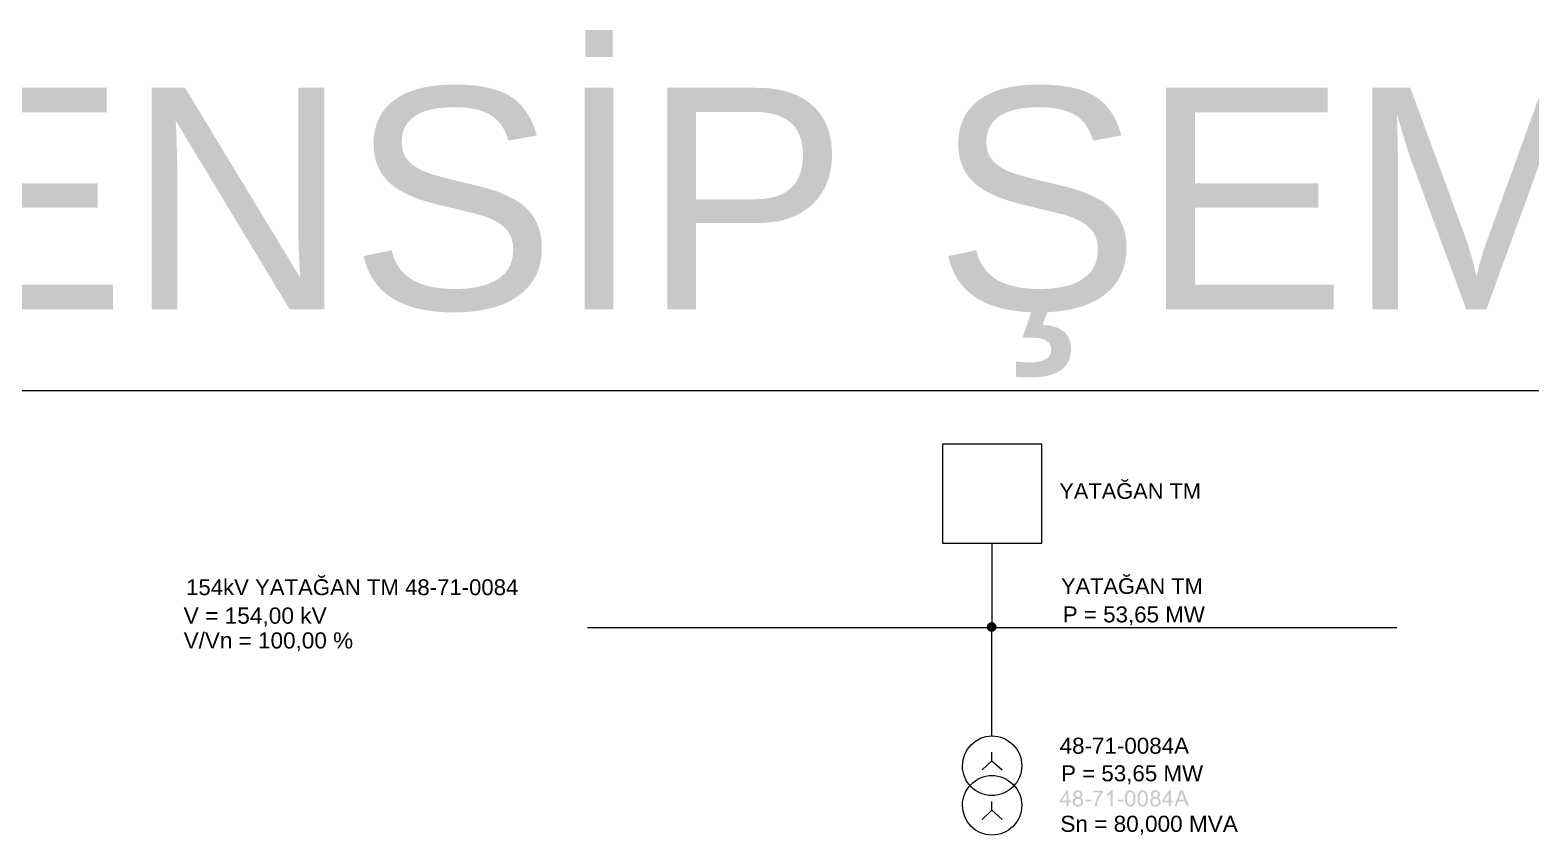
# Model space of a CAD drawing. Header units: millimetres. Extents: x 5 to 459, y 10 to 307.
# Drawn here: x 345.5 to 416.3, y 266.1 to 304 of the extents above; entities that cross this region are included whole.
import ezdxf

# ---------------------------------------------------------------- set-up
doc = ezdxf.new("R2010")
doc.units = ezdxf.units.MM
doc.header["$MEASUREMENT"] = 0
doc.layers.get('0').update_dxf_attribs({"linetype": 'CONTINUOUS'})
doc.layers.add('PDF_Text', color=7, linetype='CONTINUOUS')
doc.styles.add('Arial$001', font='arial.ttf', dxfattribs={"height": 0.8937})
doc.styles.add('PDF Arial', font='arial.ttf')

msp = doc.modelspace()

# ---------------------------------------------------------------- hatches: boundary and pattern name
h = msp.add_hatch(color=5)
edge = h.paths.add_edge_path()
edge.add_spline(control_points=[(391.037, 275.866), (391.037, 275.965), (390.938, 276.064), (390.839, 276.064), (390.839, 276.064), (390.739, 276.064), (390.64, 275.965), (390.64, 275.866), (390.64, 275.866), (390.64, 275.767), (390.739, 275.684), (390.839, 275.684), (390.839, 275.684), (390.938, 275.684), (391.037, 275.767), (391.037, 275.866)], knot_values=[0, 0, 0, 0, 0.0625, 0.0625, 0.0625, 0.0625, 0.125, 0.125, 0.125, 0.125, 0.1875, 0.1875, 0.1875, 0.1875, 1, 1, 1, 1], degree=3, periodic=0)
h = msp.add_hatch(color=5)
edge = h.paths.add_edge_path()
edge.add_spline(control_points=[(391.037, 275.866), (391.037, 275.965), (390.938, 276.064), (390.839, 276.064), (390.839, 276.064), (390.739, 276.064), (390.64, 275.965), (390.64, 275.866), (390.64, 275.866), (390.64, 275.767), (390.739, 275.684), (390.839, 275.684), (390.839, 275.684), (390.938, 275.684), (391.037, 275.767), (391.037, 275.866)], knot_values=[0, 0, 0, 0, 0.0625, 0.0625, 0.0625, 0.0625, 0.125, 0.125, 0.125, 0.125, 0.1875, 0.1875, 0.1875, 0.1875, 1, 1, 1, 1], degree=3, periodic=0)
h = msp.add_hatch(color=5)
h.paths.add_polyline_path([(394.379, 267.412), (394.379, 267.594), (394.048, 267.594), (394.048, 267.676), (394.396, 268.173), (394.462, 268.173), (394.462, 267.676), (394.561, 267.676), (394.561, 267.594), (394.462, 267.594), (394.462, 267.412)])
h.paths.add_polyline_path([(394.379, 267.676), (394.379, 268.024), (394.131, 267.676), (394.379, 267.676), (394.131, 267.676)])
edge = h.paths.add_edge_path()
edge.add_spline(control_points=[(394.809, 267.825), (394.76, 267.842), (394.743, 267.858), (394.727, 267.875), (394.727, 267.875), (394.694, 267.908), (394.694, 267.941), (394.694, 267.974), (394.694, 267.974), (394.694, 268.024), (394.71, 268.073), (394.76, 268.106), (394.76, 268.106), (394.793, 268.156), (394.843, 268.173), (394.909, 268.173), (394.909, 268.173), (394.975, 268.173), (395.025, 268.156), (395.074, 268.106), (395.074, 268.106), (395.107, 268.073), (395.124, 268.024), (395.124, 267.974), (395.124, 267.974), (395.124, 267.941), (395.124, 267.908), (395.107, 267.875), (395.107, 267.875), (395.074, 267.858), (395.058, 267.842), (395.025, 267.825), (395.025, 267.825), (395.058, 267.809), (395.091, 267.776), (395.124, 267.742), (395.124, 267.742), (395.14, 267.709), (395.157, 267.676), (395.157, 267.627), (395.157, 267.627), (395.157, 267.56), (395.14, 267.511), (395.091, 267.461), (395.091, 267.461), (395.041, 267.428), (394.991, 267.395), (394.909, 267.395), (394.909, 267.395), (394.843, 267.395), (394.776, 267.428), (394.727, 267.461), (394.727, 267.461), (394.677, 267.511), (394.661, 267.56), (394.661, 267.627), (394.661, 267.627), (394.661, 267.676), (394.677, 267.726), (394.694, 267.759), (394.694, 267.759), (394.727, 267.792), (394.76, 267.809), (394.809, 267.825)], knot_values=[0, 0, 0, 0, 0.015625, 0.015625, 0.015625, 0.015625, 0.03125, 0.03125, 0.03125, 0.03125, 0.046875, 0.046875, 0.046875, 0.046875, 0.0625, 0.0625, 0.0625, 0.0625, 0.078125, 0.078125, 0.078125, 0.078125, 0.09375, 0.09375, 0.09375, 0.09375, 0.109375, 0.109375, 0.109375, 0.109375, 0.125, 0.125, 0.125, 0.125, 0.140625, 0.140625, 0.140625, 0.140625, 0.15625, 0.15625, 0.15625, 0.15625, 0.171875, 0.171875, 0.171875, 0.171875, 0.1875, 0.1875, 0.1875, 0.1875, 0.203125, 0.203125, 0.203125, 0.203125, 0.21875, 0.21875, 0.21875, 0.21875, 0.234375, 0.234375, 0.234375, 0.234375, 1, 1, 1, 1], degree=3, periodic=0)
edge = h.paths.add_edge_path()
edge.add_spline(control_points=[(394.793, 267.974), (394.793, 267.941), (394.793, 267.908), (394.826, 267.891), (394.826, 267.891), (394.843, 267.875), (394.876, 267.858), (394.909, 267.858), (394.909, 267.858), (394.942, 267.858), (394.975, 267.875), (394.991, 267.891), (394.991, 267.891), (395.025, 267.908), (395.025, 267.941), (395.025, 267.974), (395.025, 267.974), (395.025, 268.007), (395.025, 268.04), (394.991, 268.057), (394.991, 268.057), (394.975, 268.073), (394.942, 268.09), (394.909, 268.09), (394.909, 268.09), (394.876, 268.09), (394.843, 268.073), (394.826, 268.057), (394.826, 268.057), (394.793, 268.04), (394.793, 268.007), (394.793, 267.974)], knot_values=[0, 0, 0, 0, 0.03125, 0.03125, 0.03125, 0.03125, 0.0625, 0.0625, 0.0625, 0.0625, 0.09375, 0.09375, 0.09375, 0.09375, 0.125, 0.125, 0.125, 0.125, 0.15625, 0.15625, 0.15625, 0.15625, 0.1875, 0.1875, 0.1875, 0.1875, 0.21875, 0.21875, 0.21875, 0.21875, 1, 1, 1, 1], degree=3, periodic=0)
edge = h.paths.add_edge_path()
edge.add_spline(control_points=[(394.76, 267.627), (394.76, 267.61), (394.76, 267.577), (394.776, 267.56), (394.776, 267.56), (394.793, 267.527), (394.809, 267.511), (394.826, 267.494), (394.826, 267.494), (394.859, 267.478), (394.876, 267.478), (394.909, 267.478), (394.909, 267.478), (394.958, 267.478), (394.991, 267.494), (395.025, 267.511), (395.025, 267.511), (395.058, 267.544), (395.058, 267.577), (395.058, 267.627), (395.058, 267.627), (395.058, 267.676), (395.041, 267.709), (395.025, 267.742), (395.025, 267.742), (394.991, 267.759), (394.958, 267.776), (394.909, 267.776), (394.909, 267.776), (394.859, 267.776), (394.826, 267.759), (394.793, 267.742), (394.793, 267.742), (394.776, 267.709), (394.76, 267.676), (394.76, 267.627)], knot_values=[0, 0, 0, 0, 0.027778, 0.027778, 0.027778, 0.027778, 0.055556, 0.055556, 0.055556, 0.055556, 0.083333, 0.083333, 0.083333, 0.083333, 0.111111, 0.111111, 0.111111, 0.111111, 0.138889, 0.138889, 0.138889, 0.138889, 0.166667, 0.166667, 0.166667, 0.166667, 0.194444, 0.194444, 0.194444, 0.194444, 0.222222, 0.222222, 0.222222, 0.222222, 1, 1, 1, 1], degree=3, periodic=0)
h.paths.add_polyline_path([(395.256, 267.643), (395.256, 267.726), (395.537, 267.726), (395.537, 267.643), (395.256, 267.643), (395.537, 267.643)])
h.paths.add_polyline_path([(395.604, 268.073), (395.604, 268.156), (396.1, 268.156), (396.1, 268.09), (396.1, 268.09), (396.094, 268.084), (396.088, 268.077), (396.081, 268.07), (396.075, 268.062), (396.069, 268.055), (396.063, 268.047), (396.056, 268.039), (396.05, 268.03), (396.044, 268.022), (396.038, 268.013), (396.032, 268.004), (396.025, 267.995), (396.019, 267.985), (396.013, 267.976), (396.007, 267.966), (396.001, 267.956), (395.994, 267.946), (395.988, 267.936), (395.982, 267.926), (395.976, 267.916), (395.97, 267.906), (395.963, 267.895), (395.957, 267.885), (395.951, 267.875), (395.951, 267.875), (395.945, 267.864), (395.939, 267.854), (395.933, 267.844), (395.928, 267.833), (395.922, 267.823), (395.917, 267.813), (395.911, 267.802), (395.906, 267.792), (395.901, 267.782), (395.896, 267.771), (395.892, 267.761), (395.887, 267.751), (395.882, 267.74), (395.878, 267.73), (395.873, 267.72), (395.869, 267.709), (395.865, 267.699), (395.86, 267.689), (395.856, 267.678), (395.852, 267.668), (395.848, 267.658), (395.843, 267.647), (395.839, 267.637), (395.835, 267.627), (395.833, 267.618), (395.831, 267.61), (395.83, 267.602), (395.828, 267.593), (395.827, 267.585), (395.825, 267.577), (395.824, 267.568), (395.823, 267.56), (395.822, 267.551), (395.821, 267.543), (395.82, 267.534), (395.819, 267.525), (395.818, 267.516), (395.817, 267.508), (395.815, 267.499), (395.814, 267.489), (395.813, 267.48), (395.812, 267.471), (395.811, 267.461), (395.809, 267.452), (395.808, 267.442), (395.806, 267.432), (395.804, 267.422), (395.802, 267.412), (395.703, 267.412), (395.703, 267.412), (395.705, 267.42), (395.707, 267.428), (395.708, 267.436), (395.71, 267.445), (395.711, 267.453), (395.713, 267.461), (395.714, 267.47), (395.716, 267.478), (395.717, 267.487), (395.719, 267.495), (395.72, 267.504), (395.721, 267.513), (395.723, 267.522), (395.725, 267.531), (395.727, 267.54), (395.729, 267.549), (395.731, 267.558), (395.733, 267.567), (395.736, 267.577), (395.738, 267.587), (395.742, 267.596), (395.745, 267.606), (395.749, 267.616), (395.752, 267.627), (395.752, 267.627), (395.755, 267.637), (395.757, 267.647), (395.759, 267.658), (395.762, 267.668), (395.765, 267.678), (395.768, 267.689), (395.771, 267.699), (395.774, 267.709), (395.777, 267.72), (395.781, 267.73), (395.784, 267.74), (395.788, 267.751), (395.791, 267.761), (395.795, 267.771), (395.799, 267.782), (395.803, 267.792), (395.807, 267.802), (395.811, 267.813), (395.815, 267.823), (395.819, 267.833), (395.823, 267.844), (395.827, 267.854), (395.831, 267.864), (395.835, 267.875), (395.841, 267.883), (395.848, 267.891), (395.854, 267.9), (395.86, 267.908), (395.866, 267.916), (395.872, 267.924), (395.878, 267.933), (395.884, 267.941), (395.89, 267.949), (395.896, 267.958), (395.902, 267.966), (395.908, 267.974), (395.913, 267.982), (395.919, 267.991), (395.924, 267.999), (395.93, 268.007), (395.935, 268.015), (395.94, 268.024), (395.945, 268.032), (395.95, 268.04), (395.954, 268.049), (395.959, 268.057), (395.963, 268.065), (395.968, 268.073), (395.604, 268.073), (395.968, 268.073)])
h.paths.add_polyline_path([(396.547, 267.412), (396.447, 267.412), (396.447, 268.007), (396.447, 268.007), (396.445, 268.003), (396.443, 267.999), (396.44, 267.996), (396.438, 267.992), (396.435, 267.989), (396.432, 267.985), (396.429, 267.982), (396.426, 267.979), (396.423, 267.976), (396.419, 267.973), (396.416, 267.971), (396.412, 267.968), (396.409, 267.965), (396.405, 267.963), (396.401, 267.96), (396.397, 267.958), (396.393, 267.956), (396.389, 267.954), (396.385, 267.951), (396.381, 267.949), (396.377, 267.947), (396.373, 267.945), (396.369, 267.943), (396.365, 267.941), (396.365, 267.941), (396.36, 267.939), (396.356, 267.937), (396.352, 267.935), (396.348, 267.933), (396.344, 267.931), (396.34, 267.929), (396.336, 267.927), (396.332, 267.924), (396.327, 267.922), (396.323, 267.92), (396.319, 267.918), (396.315, 267.916), (396.311, 267.914), (396.307, 267.912), (396.303, 267.91), (396.298, 267.908), (396.294, 267.906), (396.29, 267.904), (396.286, 267.902), (396.282, 267.9), (396.278, 267.898), (396.274, 267.896), (396.27, 267.893), (396.265, 267.891), (396.265, 267.974), (396.265, 267.974), (396.272, 267.978), (396.278, 267.982), (396.284, 267.987), (396.29, 267.991), (396.296, 267.995), (396.302, 267.999), (396.308, 268.003), (396.314, 268.007), (396.32, 268.011), (396.326, 268.015), (396.332, 268.02), (396.338, 268.024), (396.343, 268.028), (396.349, 268.032), (396.354, 268.036), (396.36, 268.04), (396.365, 268.044), (396.37, 268.049), (396.375, 268.053), (396.38, 268.057), (396.385, 268.061), (396.389, 268.065), (396.394, 268.069), (396.398, 268.073), (396.398, 268.073), (396.404, 268.077), (396.409, 268.082), (396.415, 268.086), (396.42, 268.09), (396.425, 268.094), (396.429, 268.098), (396.434, 268.102), (396.438, 268.106), (396.441, 268.111), (396.445, 268.115), (396.448, 268.119), (396.451, 268.123), (396.455, 268.127), (396.457, 268.131), (396.46, 268.135), (396.463, 268.14), (396.465, 268.144), (396.468, 268.148), (396.47, 268.152), (396.472, 268.156), (396.474, 268.16), (396.476, 268.164), (396.478, 268.168), (396.48, 268.173), (396.547, 268.173), (396.547, 267.412), (396.547, 268.173)])
h.paths.add_polyline_path([(396.778, 267.643), (396.778, 267.726), (397.06, 267.726), (397.06, 267.643), (396.778, 267.643), (397.06, 267.643)])
edge = h.paths.add_edge_path()
edge.add_spline(control_points=[(397.126, 267.776), (397.126, 267.875), (397.142, 267.941), (397.159, 267.991), (397.159, 267.991), (397.175, 268.057), (397.208, 268.09), (397.242, 268.123), (397.242, 268.123), (397.275, 268.156), (397.324, 268.173), (397.374, 268.173), (397.374, 268.173), (397.423, 268.173), (397.457, 268.156), (397.49, 268.14), (397.49, 268.14), (397.523, 268.123), (397.539, 268.106), (397.556, 268.073), (397.556, 268.073), (397.572, 268.04), (397.589, 268.007), (397.605, 267.958), (397.605, 267.958), (397.622, 267.924), (397.622, 267.858), (397.622, 267.776), (397.622, 267.776), (397.622, 267.693), (397.622, 267.627), (397.589, 267.577), (397.589, 267.577), (397.572, 267.511), (397.556, 267.478), (397.523, 267.445), (397.523, 267.445), (397.473, 267.412), (397.44, 267.395), (397.374, 267.395), (397.374, 267.395), (397.308, 267.395), (397.242, 267.428), (397.208, 267.478), (397.208, 267.478), (397.159, 267.544), (397.126, 267.643), (397.126, 267.776)], knot_values=[0, 0, 0, 0, 0.020833, 0.020833, 0.020833, 0.020833, 0.041667, 0.041667, 0.041667, 0.041667, 0.0625, 0.0625, 0.0625, 0.0625, 0.083333, 0.083333, 0.083333, 0.083333, 0.104167, 0.104167, 0.104167, 0.104167, 0.125, 0.125, 0.125, 0.125, 0.145833, 0.145833, 0.145833, 0.145833, 0.166667, 0.166667, 0.166667, 0.166667, 0.1875, 0.1875, 0.1875, 0.1875, 0.208333, 0.208333, 0.208333, 0.208333, 0.229167, 0.229167, 0.229167, 0.229167, 1, 1, 1, 1], degree=3, periodic=0)
edge = h.paths.add_edge_path()
edge.add_spline(control_points=[(397.225, 267.776), (397.225, 267.66), (397.242, 267.577), (397.275, 267.544), (397.275, 267.544), (397.308, 267.494), (397.341, 267.478), (397.374, 267.478), (397.374, 267.478), (397.423, 267.478), (397.457, 267.494), (397.49, 267.544), (397.49, 267.544), (397.523, 267.577), (397.523, 267.66), (397.523, 267.776), (397.523, 267.776), (397.523, 267.908), (397.523, 267.991), (397.49, 268.024), (397.49, 268.024), (397.457, 268.073), (397.423, 268.09), (397.374, 268.09), (397.374, 268.09), (397.341, 268.09), (397.308, 268.073), (397.275, 268.04), (397.275, 268.04), (397.242, 267.991), (397.225, 267.908), (397.225, 267.776)], knot_values=[0, 0, 0, 0, 0.03125, 0.03125, 0.03125, 0.03125, 0.0625, 0.0625, 0.0625, 0.0625, 0.09375, 0.09375, 0.09375, 0.09375, 0.125, 0.125, 0.125, 0.125, 0.15625, 0.15625, 0.15625, 0.15625, 0.1875, 0.1875, 0.1875, 0.1875, 0.21875, 0.21875, 0.21875, 0.21875, 1, 1, 1, 1], degree=3, periodic=0)
edge = h.paths.add_edge_path()
edge.add_spline(control_points=[(397.721, 267.776), (397.721, 267.875), (397.721, 267.941), (397.738, 267.991), (397.738, 267.991), (397.771, 268.057), (397.787, 268.09), (397.821, 268.123), (397.821, 268.123), (397.87, 268.156), (397.903, 268.173), (397.969, 268.173), (397.969, 268.173), (398.003, 268.173), (398.036, 268.156), (398.069, 268.14), (398.069, 268.14), (398.102, 268.123), (398.118, 268.106), (398.151, 268.073), (398.151, 268.073), (398.168, 268.04), (398.185, 268.007), (398.185, 267.958), (398.185, 267.958), (398.201, 267.924), (398.201, 267.858), (398.201, 267.776), (398.201, 267.776), (398.201, 267.693), (398.201, 267.627), (398.185, 267.577), (398.185, 267.577), (398.168, 267.511), (398.135, 267.478), (398.102, 267.445), (398.102, 267.445), (398.069, 267.412), (398.019, 267.395), (397.969, 267.395), (397.969, 267.395), (397.887, 267.395), (397.837, 267.428), (397.787, 267.478), (397.787, 267.478), (397.738, 267.544), (397.721, 267.643), (397.721, 267.776)], knot_values=[0, 0, 0, 0, 0.020833, 0.020833, 0.020833, 0.020833, 0.041667, 0.041667, 0.041667, 0.041667, 0.0625, 0.0625, 0.0625, 0.0625, 0.083333, 0.083333, 0.083333, 0.083333, 0.104167, 0.104167, 0.104167, 0.104167, 0.125, 0.125, 0.125, 0.125, 0.145833, 0.145833, 0.145833, 0.145833, 0.166667, 0.166667, 0.166667, 0.166667, 0.1875, 0.1875, 0.1875, 0.1875, 0.208333, 0.208333, 0.208333, 0.208333, 0.229167, 0.229167, 0.229167, 0.229167, 1, 1, 1, 1], degree=3, periodic=0)
edge = h.paths.add_edge_path()
edge.add_spline(control_points=[(397.821, 267.776), (397.821, 267.66), (397.821, 267.577), (397.854, 267.544), (397.854, 267.544), (397.887, 267.494), (397.92, 267.478), (397.969, 267.478), (397.969, 267.478), (398.003, 267.478), (398.036, 267.494), (398.069, 267.544), (398.069, 267.544), (398.102, 267.577), (398.118, 267.66), (398.118, 267.776), (398.118, 267.776), (398.118, 267.908), (398.102, 267.991), (398.069, 268.024), (398.069, 268.024), (398.036, 268.073), (398.003, 268.09), (397.969, 268.09), (397.969, 268.09), (397.92, 268.09), (397.887, 268.073), (397.854, 268.04), (397.854, 268.04), (397.837, 267.991), (397.821, 267.908), (397.821, 267.776)], knot_values=[0, 0, 0, 0, 0.03125, 0.03125, 0.03125, 0.03125, 0.0625, 0.0625, 0.0625, 0.0625, 0.09375, 0.09375, 0.09375, 0.09375, 0.125, 0.125, 0.125, 0.125, 0.15625, 0.15625, 0.15625, 0.15625, 0.1875, 0.1875, 0.1875, 0.1875, 0.21875, 0.21875, 0.21875, 0.21875, 1, 1, 1, 1], degree=3, periodic=0)
edge = h.paths.add_edge_path()
edge.add_spline(control_points=[(398.466, 267.825), (398.416, 267.842), (398.4, 267.858), (398.367, 267.875), (398.367, 267.875), (398.35, 267.908), (398.35, 267.941), (398.35, 267.974), (398.35, 267.974), (398.35, 268.024), (398.367, 268.073), (398.4, 268.106), (398.4, 268.106), (398.449, 268.156), (398.499, 268.173), (398.565, 268.173), (398.565, 268.173), (398.631, 268.173), (398.681, 268.156), (398.714, 268.106), (398.714, 268.106), (398.764, 268.073), (398.78, 268.024), (398.78, 267.974), (398.78, 267.974), (398.78, 267.941), (398.78, 267.908), (398.747, 267.875), (398.747, 267.875), (398.731, 267.858), (398.714, 267.842), (398.664, 267.825), (398.664, 267.825), (398.714, 267.809), (398.747, 267.776), (398.78, 267.742), (398.78, 267.742), (398.797, 267.709), (398.813, 267.676), (398.813, 267.627), (398.813, 267.627), (398.813, 267.56), (398.797, 267.511), (398.747, 267.461), (398.747, 267.461), (398.697, 267.428), (398.631, 267.395), (398.565, 267.395), (398.565, 267.395), (398.482, 267.395), (398.433, 267.428), (398.383, 267.461), (398.383, 267.461), (398.333, 267.511), (398.317, 267.56), (398.317, 267.627), (398.317, 267.627), (398.317, 267.676), (398.333, 267.726), (398.35, 267.759), (398.35, 267.759), (398.383, 267.792), (398.416, 267.809), (398.466, 267.825)], knot_values=[0, 0, 0, 0, 0.015625, 0.015625, 0.015625, 0.015625, 0.03125, 0.03125, 0.03125, 0.03125, 0.046875, 0.046875, 0.046875, 0.046875, 0.0625, 0.0625, 0.0625, 0.0625, 0.078125, 0.078125, 0.078125, 0.078125, 0.09375, 0.09375, 0.09375, 0.09375, 0.109375, 0.109375, 0.109375, 0.109375, 0.125, 0.125, 0.125, 0.125, 0.140625, 0.140625, 0.140625, 0.140625, 0.15625, 0.15625, 0.15625, 0.15625, 0.171875, 0.171875, 0.171875, 0.171875, 0.1875, 0.1875, 0.1875, 0.1875, 0.203125, 0.203125, 0.203125, 0.203125, 0.21875, 0.21875, 0.21875, 0.21875, 0.234375, 0.234375, 0.234375, 0.234375, 1, 1, 1, 1], degree=3, periodic=0)
edge = h.paths.add_edge_path()
edge.add_spline(control_points=[(398.449, 267.974), (398.449, 267.941), (398.449, 267.908), (398.482, 267.891), (398.482, 267.891), (398.499, 267.875), (398.532, 267.858), (398.565, 267.858), (398.565, 267.858), (398.598, 267.858), (398.631, 267.875), (398.648, 267.891), (398.648, 267.891), (398.681, 267.908), (398.681, 267.941), (398.681, 267.974), (398.681, 267.974), (398.681, 268.007), (398.681, 268.04), (398.648, 268.057), (398.648, 268.057), (398.631, 268.073), (398.598, 268.09), (398.565, 268.09), (398.565, 268.09), (398.532, 268.09), (398.499, 268.073), (398.482, 268.057), (398.482, 268.057), (398.449, 268.04), (398.449, 268.007), (398.449, 267.974)], knot_values=[0, 0, 0, 0, 0.03125, 0.03125, 0.03125, 0.03125, 0.0625, 0.0625, 0.0625, 0.0625, 0.09375, 0.09375, 0.09375, 0.09375, 0.125, 0.125, 0.125, 0.125, 0.15625, 0.15625, 0.15625, 0.15625, 0.1875, 0.1875, 0.1875, 0.1875, 0.21875, 0.21875, 0.21875, 0.21875, 1, 1, 1, 1], degree=3, periodic=0)
edge = h.paths.add_edge_path()
edge.add_spline(control_points=[(398.416, 267.627), (398.416, 267.61), (398.416, 267.577), (398.433, 267.56), (398.433, 267.56), (398.449, 267.527), (398.466, 267.511), (398.482, 267.494), (398.482, 267.494), (398.515, 267.478), (398.532, 267.478), (398.565, 267.478), (398.565, 267.478), (398.615, 267.478), (398.648, 267.494), (398.681, 267.511), (398.681, 267.511), (398.697, 267.544), (398.714, 267.577), (398.714, 267.627), (398.714, 267.627), (398.714, 267.676), (398.697, 267.709), (398.681, 267.742), (398.681, 267.742), (398.648, 267.759), (398.615, 267.776), (398.565, 267.776), (398.565, 267.776), (398.515, 267.776), (398.482, 267.759), (398.449, 267.742), (398.449, 267.742), (398.433, 267.709), (398.416, 267.676), (398.416, 267.627)], knot_values=[0, 0, 0, 0, 0.027778, 0.027778, 0.027778, 0.027778, 0.055556, 0.055556, 0.055556, 0.055556, 0.083333, 0.083333, 0.083333, 0.083333, 0.111111, 0.111111, 0.111111, 0.111111, 0.138889, 0.138889, 0.138889, 0.138889, 0.166667, 0.166667, 0.166667, 0.166667, 0.194444, 0.194444, 0.194444, 0.194444, 0.222222, 0.222222, 0.222222, 0.222222, 1, 1, 1, 1], degree=3, periodic=0)
h.paths.add_polyline_path([(399.194, 267.412), (399.194, 267.594), (398.879, 267.594), (398.879, 267.676), (399.21, 268.173), (399.293, 268.173), (399.293, 267.676), (399.392, 267.676), (399.392, 267.594), (399.293, 267.594), (399.293, 267.412), (399.194, 267.412), (399.293, 267.412)])
h.paths.add_polyline_path([(399.194, 267.676), (399.194, 268.024), (398.962, 267.676), (399.194, 267.676), (398.962, 267.676)])
h.paths.add_polyline_path([(399.458, 267.412), (399.74, 268.173), (399.856, 268.173), (400.153, 267.412), (400.054, 267.412), (399.955, 267.643), (399.64, 267.643), (399.558, 267.412), (399.458, 267.412), (399.558, 267.412)])
h.paths.add_polyline_path([(399.674, 267.726), (399.922, 267.726), (399.856, 267.924), (399.856, 267.924), (399.852, 267.933), (399.848, 267.941), (399.844, 267.949), (399.84, 267.956), (399.837, 267.964), (399.834, 267.971), (399.83, 267.979), (399.827, 267.986), (399.824, 267.993), (399.822, 268), (399.819, 268.007), (399.816, 268.013), (399.814, 268.02), (399.811, 268.027), (399.809, 268.033), (399.807, 268.04), (399.804, 268.046), (399.802, 268.052), (399.8, 268.059), (399.798, 268.065), (399.796, 268.071), (399.794, 268.077), (399.791, 268.084), (399.789, 268.09), (399.789, 268.09), (399.789, 268.084), (399.789, 268.077), (399.789, 268.071), (399.788, 268.065), (399.787, 268.059), (399.787, 268.053), (399.786, 268.046), (399.784, 268.04), (399.783, 268.034), (399.782, 268.028), (399.781, 268.022), (399.779, 268.015), (399.777, 268.009), (399.776, 268.003), (399.774, 267.997), (399.772, 267.991), (399.77, 267.984), (399.768, 267.978), (399.766, 267.972), (399.764, 267.966), (399.762, 267.96), (399.76, 267.953), (399.758, 267.947), (399.756, 267.941), (399.674, 267.726), (399.756, 267.941)])

# ---------------------------------------------------------------- linework, layer by layer
at = {"color": 5, "linetype": 'Continuous', "lineweight": 20}
msp.add_lwpolyline([(458.837, 287.017), (258.763, 287.017), (258.763, 9.894), (458.837, 9.894)], close=True, dxfattribs=at)
at = {"color": 5, "linetype": 'Continuous', "lineweight": 9}
msp.add_lwpolyline([(388.522, 279.837), (393.205, 279.837), (393.205, 284.502), (388.522, 284.502)], close=True, dxfattribs=at)
for points in [[(390.855, 279.837), (390.855, 275.849), (390.855, 275.849)], [(390.855, 270.737), (390.855, 275.849), (390.855, 275.849)], [(390.855, 269.562), (390.855, 269.976), (390.855, 269.976)], [(390.855, 269.562), (390.855, 269.976), (390.855, 269.976)], [(390.855, 269.562), (390.392, 269.132), (390.392, 269.132)], [(390.855, 269.562), (390.392, 269.132), (390.392, 269.132)], [(390.855, 269.562), (391.335, 269.132), (391.335, 269.132)], [(390.855, 269.562), (391.335, 269.132), (391.335, 269.132)], [(390.855, 267.23), (390.855, 267.643), (390.855, 267.643)], [(390.855, 267.23), (390.855, 267.643), (390.855, 267.643)], [(390.855, 267.23), (390.392, 266.799), (390.392, 266.799)], [(390.855, 267.23), (390.392, 266.799), (390.392, 266.799)], [(390.855, 267.23), (391.335, 266.799), (391.335, 266.799)], [(390.855, 267.23), (391.335, 266.799), (391.335, 266.799)]]:
    msp.add_lwpolyline(points, dxfattribs=at)
at = {"color": 5, "linetype": 'Continuous', "lineweight": 20}
msp.add_lwpolyline([(371.779, 275.849), (409.948, 275.849), (409.948, 275.849)], dxfattribs=at)
at = {"color": 5, "linetype": 'Continuous', "lineweight": 25}
msp.add_open_spline([(391.037, 275.866), (391.037, 275.965), (390.938, 276.064), (390.839, 276.064), (390.839, 276.064), (390.739, 276.064), (390.64, 275.965), (390.64, 275.866), (390.64, 275.866), (390.64, 275.767), (390.739, 275.684), (390.839, 275.684), (390.839, 275.684), (390.938, 275.684), (391.037, 275.767), (391.037, 275.866)], degree=3, knots=[0, 0, 0, 0, 0.0625, 0.0625, 0.0625, 0.062501, 0.125, 0.125, 0.125, 0.125001, 0.1875, 0.1875, 0.1875, 0.187501, 1, 1, 1, 1], dxfattribs=at)
msp.add_open_spline([(391.037, 275.866), (391.037, 275.965), (390.938, 276.064), (390.839, 276.064), (390.839, 276.064), (390.739, 276.064), (390.64, 275.965), (390.64, 275.866), (390.64, 275.866), (390.64, 275.767), (390.739, 275.684), (390.839, 275.684), (390.839, 275.684), (390.938, 275.684), (391.037, 275.767), (391.037, 275.866)], degree=3, knots=[0, 0, 0, 0, 0.0625, 0.0625, 0.0625, 0.062501, 0.125, 0.125, 0.125, 0.125001, 0.1875, 0.1875, 0.1875, 0.187501, 1, 1, 1, 1], dxfattribs=at)
at = {"color": 5, "linetype": 'Continuous', "lineweight": 9}
for points in [[(392.262, 269.331), (392.262, 270.092), (391.633, 270.737), (390.855, 270.737), (390.855, 270.737), (390.078, 270.737), (389.466, 270.092), (389.466, 269.331), (389.466, 269.331), (389.466, 268.553), (390.078, 267.924), (390.855, 267.924), (390.855, 267.924), (391.633, 267.924), (392.262, 268.553), (392.262, 269.331)], [(392.262, 267.461), (392.262, 268.222), (391.633, 268.868), (390.855, 268.868), (390.855, 268.868), (390.078, 268.868), (389.466, 268.222), (389.466, 267.461), (389.466, 267.461), (389.466, 266.684), (390.078, 266.055), (390.855, 266.055), (390.855, 266.055), (391.633, 266.055), (392.262, 266.684), (392.262, 267.461)]]:
    msp.add_open_spline(points, degree=3, knots=[0, 0, 0, 0, 0.0625, 0.0625, 0.0625, 0.062501, 0.125, 0.125, 0.125, 0.125001, 0.1875, 0.1875, 0.1875, 0.187501, 1, 1, 1, 1], dxfattribs=at)

# ---------------------------------------------------------------- texts
at = {"color": 5, "style": 'Arial$001'}
for s, height, p in [('YATAĞAN TM', 0.7361, (394.032, 281.922)), ('154kV YATAĞAN TM 48-71-0084', 0.74738, (352.852, 277.377)), ('YATAĞAN TM', 0.7361, (394.115, 277.438)), ('V = 154,00 kV', 0.76569, (352.736, 276.029)), ('P = 53,65 MW', 0.75389, (394.197, 276.091)), ('V/Vn = 100,00 %', 0.75932, (352.736, 274.861)), ('48-71-0084A', 0.75583, (394.048, 269.895)), ('P = 53,65 MW', 0.75364, (394.115, 268.594)), ('Sn = 80,000 MVA', 0.7619, (394.081, 266.208))]:
    msp.add_text(s, height=height, dxfattribs=at).set_placement(p)
at = {"layer": 'PDF_Text', "color": 1, "insert": (281.909, 287.648), "char_height": 10.4465, "attachment_point": 7, "style": 'PDF Arial'}
msp.add_mtext('YENİ PRENSİP ŞEMASI', dxfattribs=at)

doc.saveas('drawing.dxf')
